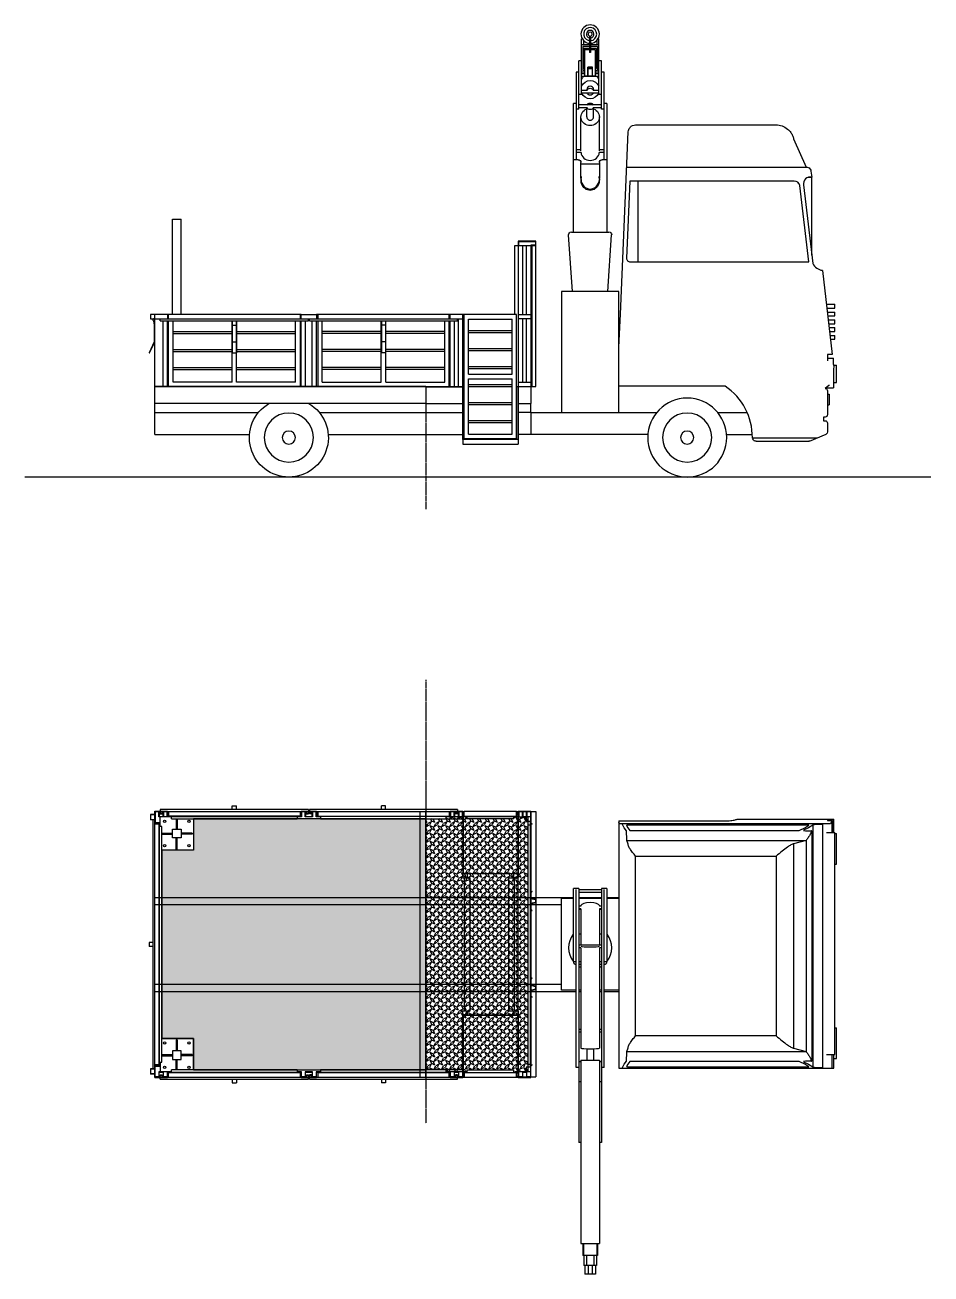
# Model space of a CAD drawing. Header units: millimetres. Extents: x -41309 to -3242, y -25128 to 43.
# Drawn here: x -41309 to -33121, y -14172 to -2878 of the extents above; entities that cross this region are included whole.
import ezdxf

# ---------------------------------------------------------------- set-up
doc = ezdxf.new("R2010")
doc.units = ezdxf.units.MM
doc.linetypes.add('CENTER', pattern=[50.8, 31.75, -6.35, 6.35, -6.35])
doc.linetypes.add('HIDDEN', pattern=[9.525, 6.35, -3.175])
for name, color, linetype in [('1', 1, 'Continuous'), ('4', 4, 'Continuous'), ('6', 6, 'Continuous'), ('8', 8, 'Continuous'), ('BARRA HIERRO 3-4', 16, 'Continuous'), ('CAÑO ESTRUCTURAL 40x40x2mm', 1, 'Continuous'), ('CAÑO ESTRUCTURAL 80x80x2mm', 6, 'Continuous'), ('CHAPA 1-2', 5, 'Continuous'), ('CHAPA 1-8', 7, 'Continuous'), ('CHAPA 3-16', 30, 'Continuous'), ('CHAPA 3-8', 4, 'Continuous'), ('CHAPA CALIBRE 12', 7, 'Continuous'), ('PLANCHUELA 1 1-2x3-16', 56, 'Continuous')]:
    doc.layers.add(name, color=color, linetype=linetype)
doc.layers.add('CHAPA SEMILLA DE MELON 3-16', color=7, linetype='Continuous', true_color=0x737373)
pattern_1 = [(63.43495, (7.07, 56.57), (4e-09, 70.710678), [31.62278, -126.49111]), (116.56505, (14.142, 21.213), (4e-09, -70.710678), [31.62278, -126.49111]), (116.56505, (-14.142, 35.355), (4e-09, -70.710678), [31.62278, -126.49111]), (153.43495, (14.142, 21.213), (-70.710678, 4e-09), [31.62278, -126.49111]), (153.43495, (0, 49.497), (-70.710678, 4e-09), [31.62278, -126.49111]), (206.56505, (-21.213, 28.284), (70.710678, 4e-09), [31.62278, -126.49111]), (243.43495, (-21.213, 28.284), (-4e-09, -70.710678), [31.62278, -126.49111]), (26.56505, (7.07, 56.57), (-70.710678, -4e-09), [31.62278, -126.49111])]

msp = doc.modelspace()

# ---------------------------------------------------------------- hatches: boundary and pattern name
at = {"layer": '8'}
h = msp.add_hatch(dxfattribs=at)
h.set_pattern_fill('024', color=256, scale=50, angle=45, pattern_type=2)
h.set_pattern_definition(pattern_1)
h.paths.add_polyline_path([(-37686, -10055), (-39787, -10055), (-39787, -10339), (-40072, -10339), (-40072, -12043), (-39787, -12043), (-39787, -12327), (-37686, -12327)])
at = {"layer": 'CHAPA SEMILLA DE MELON 3-16', "true_color": 0x616161}
h = msp.add_hatch(dxfattribs=at)
h.set_pattern_fill('024', color=251, scale=50, angle=45, pattern_type=2)
h.set_pattern_definition(pattern_1)
h.paths.add_polyline_path([(-36763, -10039), (-36851, -10039), (-36851, -10551), (-37348, -10551), (-37348, -10034), (-37501, -10034), (-37501, -10055), (-37686, -10055), (-37686, -12327), (-37501, -12327), (-37501, -12343), (-37348, -12343), (-37348, -11831), (-36853, -11831), (-36853, -12343), (-36763, -12343)])
h = msp.add_hatch(dxfattribs=at)
h.set_pattern_fill('024', color=251, scale=50, angle=45, pattern_type=2)
h.set_pattern_definition(pattern_1)
h.paths.add_polyline_path([(-36853, -10039), (-36881, -10039), (-36881, -10036), (-36853, -10036), (-36853, -9991), (-36866, -9991), (-36866, -10031), (-36866, -10034), (-36891, -10034), (-36891, -10055), (-37316, -10055), (-37316, -10034), (-37341, -10034), (-37341, -10031), (-37341, -9991), (-37348, -9991), (-37348, -10036), (-37321, -10036), (-37321, -10039), (-37348, -10039), (-37348, -10551), (-36853, -10551)])
h = msp.add_hatch(dxfattribs=at)
h.set_pattern_fill('024', color=251, scale=50, angle=45, pattern_type=2)
h.set_pattern_definition(pattern_1)
h.paths.add_polyline_path([(-36853, -12344), (-36881, -12344), (-36881, -12347), (-36853, -12347), (-36853, -12392), (-36866, -12392), (-36866, -12352), (-36866, -12350), (-36891, -12350), (-36891, -12328), (-37316, -12328), (-37316, -12350), (-37341, -12350), (-37341, -12352), (-37341, -12392), (-37348, -12392), (-37348, -12347), (-37321, -12347), (-37321, -12344), (-37348, -12344), (-37348, -11832), (-36853, -11832)])

# ---------------------------------------------------------------- linework, layer by layer
at = {"layer": '1'}
for centre in [(-40047, -10079), (-39827, -10079), (-40047, -10299), (-39827, -10299), (-40047, -12083), (-39827, -12083), (-40047, -12303), (-39827, -12303)]:
    msp.add_circle(centre, 11.5, dxfattribs=at)
at = {"layer": '4'}
msp.add_line((-37351, -11831), (-36851, -11831), dxfattribs=at)
at = {"layer": '6', "linetype": 'CENTER', "ltscale": 0.5}
for p, q in [((-37686, -6147), (-37686, -7256)), ((-37686, -8800), (-37686, -12808))]:
    msp.add_line(p, q, dxfattribs=at)
at = {"layer": '6'}
msp.add_line((-33121, -6967), (-41309, -6967), dxfattribs=at)
at = {"layer": '8', "extrusion": (0, 1, 0)}
for p, q in [((-36278, -3507), (-36278, -3005)), ((-36272, -3005), (-36278, -3005)), ((-36262, -3018), (-36262, -3057)), ((-36209, -3020), (-36218, -3018)), ((-36206, -2979), (-36206, -3127)), ((-36197, -2979), (-36197, -3127)), ((-36140, -3018), (-36140, -3057)), ((-36124, -3005), (-36130, -3005)), ((-36124, -3507), (-36124, -3005)), ((-36206, -3057), (-36278, -3057)), ((-36206, -3074), (-36268, -3074)), ((-36268, -3074), (-36268, -3290)), ((-36206, -3092), (-36258, -3092)), ((-36258, -3092), (-36258, -3272)), ((-36154, -3104), (-36248, -3104)), ((-36248, -3341), (-36248, -3104)), ((-36197, -3127), (-36206, -3127)), ((-36124, -3057), (-36197, -3057)), ((-36134, -3074), (-36197, -3074)), ((-36144, -3092), (-36197, -3092)), ((-36154, -3341), (-36154, -3104)), ((-36144, -3092), (-36144, -3272)), ((-36134, -3074), (-36134, -3290)), ((-36278, -3201), (-36303, -3201)), ((-36303, -3638), (-36303, -3201)), ((-36248, -3272), (-36258, -3272)), ((-36179, -3260), (-36223, -3260)), ((-36223, -3341), (-36223, -3260)), ((-36179, -3272), (-36223, -3272)), ((-36218, -3341), (-36218, -3274)), ((-36184, -3274), (-36218, -3274)), ((-36184, -3274), (-36184, -3341)), ((-36179, -3341), (-36179, -3260)), ((-36144, -3272), (-36154, -3272)), ((-36099, -3201), (-36124, -3201)), ((-36099, -3638), (-36099, -3201)), ((-36328, -3306), (-36328, -4096)), ((-36303, -3306), (-36328, -3306)), ((-36248, -3306), (-36278, -3306)), ((-36248, -3319), (-36278, -3319)), ((-36124, -3344), (-36278, -3344)), ((-36248, -3290), (-36268, -3290)), ((-36223, -3341), (-36248, -3341)), ((-36218, -3290), (-36223, -3290)), ((-36218, -3296), (-36223, -3296)), ((-36218, -3320), (-36223, -3320)), ((-36184, -3341), (-36218, -3341)), ((-36179, -3290), (-36184, -3290)), ((-36179, -3296), (-36184, -3296)), ((-36179, -3320), (-36184, -3320)), ((-36154, -3341), (-36179, -3341)), ((-36134, -3290), (-36154, -3290)), ((-36124, -3306), (-36154, -3306)), ((-36124, -3319), (-36154, -3319)), ((-36074, -3306), (-36099, -3306)), ((-36074, -4096), (-36074, -3306)), ((-36230, -3470), (-36278, -3470)), ((-36124, -3494), (-36278, -3494)), ((-36232, -3463), (-36232, -3470)), ((-36124, -3470), (-36172, -3470)), ((-36170, -3463), (-36170, -3470)), ((-36353, -4751), (-36353, -3589)), ((-36328, -3589), (-36353, -3589)), ((-36278, -3507), (-36303, -3507)), ((-36099, -3601), (-36303, -3601)), ((-36099, -3507), (-36124, -3507)), ((-36049, -3589), (-36074, -3589)), ((-36049, -3589), (-36049, -4751)), ((-36303, -3638), (-36328, -3638)), ((-36230, -3626), (-36303, -3626)), ((-36284, -4015), (-36284, -3710)), ((-36232, -3710), (-36232, -3626)), ((-36099, -3626), (-36172, -3626)), ((-36170, -3710), (-36170, -3626)), ((-36118, -4015), (-36118, -3710)), ((-36074, -3638), (-36099, -3638)), ((-35792, -3782), (-34521, -3782)), ((-35926, -5493), (-35857, -3845)), ((-34362, -3907), (-34249, -4163)), ((-36284, -4007), (-36328, -4007)), ((-36283, -4032), (-36328, -4032)), ((-36074, -4032), (-36119, -4032)), ((-36074, -4007), (-36118, -4007)), ((-36353, -4096), (-36309, -4096)), ((-36284, -4262), (-36284, -4121)), ((-36284, -4135), (-36118, -4135)), ((-36118, -4121), (-36118, -4262)), ((-36093, -4096), (-36049, -4096)), ((-35871, -4163), (-34249, -4163)), ((-36284, -4249), (-36282, -4249)), ((-36282, -4262), (-36284, -4262)), ((-36282, -4249), (-36282, -4262)), ((-36120, -4249), (-36118, -4249)), ((-36120, -4262), (-36120, -4249)), ((-36118, -4262), (-36120, -4262)), ((-35843, -4290), (-35872, -4987)), ((-34358, -4290), (-35843, -4290)), ((-35766, -5021), (-35766, -4290)), ((-34228, -4255), (-34199, -4255)), ((-34206, -4200), (-34199, -4255)), ((-34199, -4961), (-34199, -4255)), ((-34224, -5021), (-34306, -4329)), ((-34274, -4325), (-34190, -5034)), ((-36360, -5287), (-36396, -4777)), ((-36371, -4751), (-36031, -4751)), ((-36042, -5287), (-36007, -4777)), ((-35840, -5021), (-34224, -5021)), ((-34101, -5097), (-34013, -5857)), ((-35942, -5287), (-36460, -5287)), ((-36460, -5287), (-36460, -6381)), ((-35942, -6381), (-35942, -5287)), ((-34066, -5404), (-33991, -5404)), ((-33991, -5439), (-33991, -5404)), ((-40174, -5497), (-40174, -5535)), ((-40011, -5497), (-40174, -5497)), ((-40136, -6581), (-40136, -5497)), ((-40021, -5497), (-40021, -5535)), ((-35942, -5790), (-35926, -5493)), ((-34062, -5439), (-33991, -5439)), ((-34058, -5474), (-33991, -5474)), ((-34054, -5509), (-33991, -5509)), ((-33991, -5509), (-33991, -5474)), ((-40174, -5535), (-40087, -5535)), ((-40146, -5554), (-40140, -5594)), ((-40136, -5594), (-40141, -5553)), ((-40140, -5535), (-40140, -5536)), ((-40140, -5594), (-40140, -5744)), ((-40061, -6147), (-40061, -5554)), ((-40021, -6147), (-40021, -5554)), ((-34050, -5544), (-33991, -5544)), ((-34046, -5579), (-33991, -5579)), ((-34041, -5615), (-33991, -5615)), ((-33991, -5579), (-33991, -5544)), ((-33991, -5650), (-33991, -5615)), ((-40140, -5744), (-40188, -5842)), ((-40184, -5844), (-40136, -5744)), ((-34037, -5650), (-33991, -5650)), ((-34033, -5685), (-33991, -5685)), ((-34029, -5720), (-33991, -5720)), ((-33991, -5720), (-33991, -5685)), ((-40188, -5842), (-40184, -5844)), ((-34056, -5857), (-34056, -5914)), ((-34013, -5857), (-34056, -5857)), ((-34056, -5891), (-34003, -5891)), ((-34003, -5947), (-34003, -5891)), ((-34003, -5947), (-34000, -5973)), ((-34002, -5954), (-33976, -5954)), ((-33976, -6112), (-33976, -5954)), ((-34003, -6013), (-34003, -6160)), ((-40011, -6147), (-40136, -6147)), ((-37686, -6151), (-40136, -6151)), ((-34981, -6145), (-35942, -6145)), ((-34044, -6138), (-34078, -6164)), ((-34072, -6160), (-34003, -6160)), ((-34056, -6186), (-34056, -6402)), ((-34003, -6112), (-33976, -6112)), ((-37686, -6301), (-40136, -6301)), ((-34056, -6216), (-34041, -6216)), ((-34056, -6314), (-34041, -6314)), ((-34041, -6216), (-34041, -6314)), ((-40136, -6381), (-39199, -6381)), ((-38648, -6381), (-37686, -6381)), ((-36736, -6381), (-35599, -6381)), ((-35048, -6381), (-34782, -6381)), ((-34093, -6424), (-34093, -6457)), ((-34078, -6424), (-34093, -6424)), ((-34093, -6457), (-34078, -6457)), ((-34056, -6478), (-34056, -6557)), ((-40136, -6581), (-39280, -6581)), ((-38567, -6581), (-37686, -6581)), ((-34967, -6581), (-34735, -6581)), ((-34735, -6612), (-34151, -6612)), ((-34702, -6642), (-34226, -6642)), ((-34218, -6640), (-34069, -6577))]:
    msp.add_line(p, q, dxfattribs=at)
at = {"layer": '8'}
for p, q in [((-36736, -6381), (-36736, -6581)), ((-37686, -6581), (-37351, -6581)), ((-35680, -6581), (-36851, -6581)), ((-40174, -10016), (-40174, -10066)), ((-40136, -10016), (-40174, -10016)), ((-40136, -10021), (-40174, -10021)), ((-40136, -9986), (-40021, -9986)), ((-40136, -9991), (-40136, -9986)), ((-40136, -9991), (-40021, -9991)), ((-40136, -12391), (-40136, -9991)), ((-40132, -9994), (-40132, -10088)), ((-40099, -9994), (-40132, -9994)), ((-40099, -10039), (-40099, -9994)), ((-39986, -10039), (-40099, -10039)), ((-40096, -9991), (-40096, -10036)), ((-40096, -10036), (-40061, -10036)), ((-40087, -9991), (-40087, -10011)), ((-40087, -10006), (-40068, -10006)), ((-40087, -10011), (-40068, -10011)), ((-40087, -10126), (-40087, -10039)), ((-40068, -9991), (-40068, -10011)), ((-40061, -10036), (-40061, -9991)), ((-40057, -9994), (-40057, -10039)), ((-40024, -9994), (-40057, -9994)), ((-40024, -10039), (-40024, -9994)), ((-40021, -9986), (-40021, -10036)), ((-40021, -10036), (-39991, -10036)), ((-39991, -10036), (-39991, -10039)), ((-40174, -10061), (-40136, -10061)), ((-40136, -10066), (-40174, -10066)), ((-40155, -10066), (-40155, -12316)), ((-40091, -10091), (-40136, -10091)), ((-40136, -10101), (-40093, -10101)), ((-40132, -10088), (-40087, -10088)), ((-40096, -12281), (-40096, -10101)), ((-40093, -12281), (-40093, -10101)), ((-40072, -10126), (-40093, -10126)), ((-40091, -10121), (-40091, -10091)), ((-40087, -10121), (-40091, -10121)), ((-40072, -12256), (-40072, -10126)), ((-35942, -10075), (-34981, -10075)), ((-35942, -10075), (-35942, -12311)), ((-34030, -10100), (-35938, -10100)), ((-35893, -10138), (-35913, -10100)), ((-35874, -10165), (-35893, -10138)), ((-35872, -10115), (-35861, -10138)), ((-35861, -10138), (-35843, -10162)), ((-35843, -10162), (-34358, -10162)), ((-34224, -10113), (-35840, -10113)), ((-34866, -10058), (-34000, -10058)), ((-34306, -10160), (-34261, -10138)), ((-34228, -10138), (-34274, -10160)), ((-34266, -10058), (-34266, -10058)), ((-34261, -10138), (-34224, -10113)), ((-34190, -10112), (-34228, -10138)), ((-34199, -10164), (-34200, -10165)), ((-34199, -10164), (-34199, -12248)), ((-34190, -10112), (-34190, -12300)), ((-34093, -10100), (-34101, -10106)), ((-34101, -10106), (-34101, -12305)), ((-34056, -10058), (-34056, -10072)), ((-34056, -10072), (-34013, -10072)), ((-34013, -10179), (-34013, -10072)), ((-34003, -10179), (-34003, -10058)), ((-34000, -10179), (-34000, -10058)), ((-35859, -10285), (-35871, -10251)), ((-35871, -10251), (-34249, -10251)), ((-34249, -10251), (-34362, -10282)), ((-34249, -10251), (-34249, -12160)), ((-34066, -10179), (-33991, -10179)), ((-33991, -12188), (-33991, -10179)), ((-33991, -10188), (-33976, -10188)), ((-33976, -10467), (-33976, -10188)), ((-34362, -10282), (-34362, -12130)), ((-33991, -10467), (-33976, -10467)), ((-36353, -11347), (-36353, -10685)), ((-36303, -10685), (-36353, -10685)), ((-36328, -12304), (-36328, -10696)), ((-36303, -10685), (-36303, -12982)), ((-36099, -10698), (-36303, -10698)), ((-36099, -10722), (-36303, -10722)), ((-36099, -10685), (-36099, -12982)), ((-36049, -10685), (-36099, -10685)), ((-36074, -12304), (-36074, -10696)), ((-36049, -10685), (-36049, -11347)), ((-36736, -10766), (-36353, -10766)), ((-36736, -10831), (-36460, -10831)), ((-36353, -10776), (-36460, -10776)), ((-36460, -11606), (-36460, -10776)), ((-36303, -10766), (-36099, -10766)), ((-36099, -10776), (-36303, -10776)), ((-36284, -10841), (-36284, -10846)), ((-36118, -10841), (-36118, -10846)), ((-36049, -10766), (-35942, -10766)), ((-35942, -10776), (-36049, -10776)), ((-36284, -10846), (-36303, -10846)), ((-36284, -10870), (-36303, -10870)), ((-36303, -10874), (-36284, -10874)), ((-36284, -10869), (-36284, -11198)), ((-36099, -10846), (-36118, -10846)), ((-36118, -10869), (-36118, -11198)), ((-36099, -10870), (-36118, -10870)), ((-36118, -10874), (-36099, -10874)), ((-40188, -11173), (-40188, -11211)), ((-40155, -11173), (-40188, -11173)), ((-36284, -11098), (-36303, -11098)), ((-36099, -11098), (-36118, -11098)), ((-40155, -11211), (-40188, -11211)), ((-36099, -11198), (-36303, -11198)), ((-36284, -11223), (-36303, -11223)), ((-36284, -11223), (-36284, -12130)), ((-36118, -11223), (-36118, -12130)), ((-36099, -11223), (-36118, -11223)), ((-36353, -11347), (-36328, -11347)), ((-36303, -11347), (-36284, -11347)), ((-36284, -11372), (-36303, -11372)), ((-36118, -11347), (-36099, -11347)), ((-36099, -11372), (-36118, -11372)), ((-36074, -11347), (-36049, -11347)), ((-36736, -11551), (-36460, -11551)), ((-36736, -11616), (-36328, -11616)), ((-36328, -11606), (-36460, -11606)), ((-36284, -11606), (-36303, -11606)), ((-36303, -11616), (-36284, -11616)), ((-36099, -11606), (-36118, -11606)), ((-36118, -11616), (-36099, -11616)), ((-35942, -11606), (-36074, -11606)), ((-36074, -11616), (-35942, -11616)), ((-36284, -11960), (-36303, -11960)), ((-36099, -11960), (-36118, -11960)), ((-33991, -11945), (-33976, -11945)), ((-33976, -12224), (-33976, -11945)), ((-36284, -11984), (-36303, -11984)), ((-36099, -11984), (-36118, -11984)), ((-36232, -12135), (-36232, -12239)), ((-36170, -12135), (-36170, -12239)), ((-35871, -12160), (-35859, -12127)), ((-35871, -12160), (-34249, -12160)), ((-34362, -12130), (-34249, -12160)), ((-34066, -12188), (-33991, -12188)), ((-34013, -12311), (-34013, -12188)), ((-34003, -12188), (-34003, -12311)), ((-40093, -12281), (-40136, -12281)), ((-40091, -12291), (-40136, -12291)), ((-40132, -12294), (-40087, -12294)), ((-40132, -12388), (-40132, -12294)), ((-40093, -12256), (-40072, -12256)), ((-40091, -12261), (-40091, -12291)), ((-40087, -12261), (-40091, -12261)), ((-40087, -12256), (-40087, -12343)), ((-36303, -12304), (-36328, -12304)), ((-36284, -12252), (-36303, -12252)), ((-36284, -12239), (-36118, -12239)), ((-36284, -12239), (-36284, -13896)), ((-36118, -12239), (-36118, -13896)), ((-36099, -12252), (-36118, -12252)), ((-36074, -12304), (-36099, -12304)), ((-35913, -12311), (-35893, -12274)), ((-35893, -12274), (-35874, -12247)), ((-35861, -12274), (-35872, -12296)), ((-35843, -12250), (-35861, -12274)), ((-34358, -12250), (-35843, -12250)), ((-35840, -12299), (-34224, -12299)), ((-34261, -12274), (-34306, -12252)), ((-34274, -12252), (-34228, -12274)), ((-34224, -12299), (-34261, -12274)), ((-34228, -12274), (-34190, -12300)), ((-34200, -12247), (-34199, -12248)), ((-34101, -12305), (-34093, -12311)), ((-34002, -12224), (-33976, -12224)), ((-34000, -12311), (-34000, -12224)), ((-40136, -12316), (-40174, -12316)), ((-40174, -12316), (-40174, -12366)), ((-40136, -12321), (-40174, -12321)), ((-40136, -12361), (-40174, -12361)), ((-40136, -12366), (-40174, -12366)), ((-40136, -12391), (-40021, -12391)), ((-40136, -12396), (-40136, -12391)), ((-40136, -12396), (-40021, -12396)), ((-40099, -12388), (-40132, -12388)), ((-40099, -12343), (-40099, -12388)), ((-39986, -12343), (-40099, -12343)), ((-40096, -12346), (-40061, -12346)), ((-40096, -12391), (-40096, -12346)), ((-40087, -12372), (-40068, -12372)), ((-40087, -12391), (-40087, -12372)), ((-40087, -12376), (-40068, -12376)), ((-40068, -12372), (-40068, -12391)), ((-40061, -12346), (-40061, -12391)), ((-40057, -12388), (-40057, -12343)), ((-40024, -12388), (-40057, -12388)), ((-40024, -12343), (-40024, -12388)), ((-40021, -12346), (-39991, -12346)), ((-40021, -12346), (-40021, -12396)), ((-39991, -12346), (-39991, -12343)), ((-35942, -12311), (-34000, -12311)), ((-36284, -12434), (-36303, -12434)), ((-36099, -12434), (-36118, -12434)), ((-36284, -12982), (-36303, -12982)), ((-36099, -12982), (-36118, -12982)), ((-36284, -13896), (-36118, -13896)), ((-36278, -13896), (-36278, -13899)), ((-36260, -13899), (-36278, -13899)), ((-36268, -13899), (-36268, -14004)), ((-36134, -14004), (-36268, -14004)), ((-36260, -13896), (-36260, -14004)), ((-36258, -14004), (-36258, -14094)), ((-36235, -14004), (-36235, -14094)), ((-36167, -14004), (-36167, -14094)), ((-36144, -14004), (-36144, -14094)), ((-36142, -13896), (-36142, -14004)), ((-36124, -13899), (-36142, -13899)), ((-36134, -13899), (-36134, -14004)), ((-36124, -13896), (-36124, -13899)), ((-36144, -14094), (-36258, -14094)), ((-36248, -14094), (-36248, -14172)), ((-36219, -14094), (-36219, -14172)), ((-36183, -14094), (-36183, -14172)), ((-36154, -14094), (-36154, -14172)), ((-36154, -14172), (-36248, -14172))]:
    msp.add_line(p, q, dxfattribs=at)
at = {"layer": '8', "linetype": 'HIDDEN', "ltscale": 0.5}
for p, q in [((-40136, -10766), (-37686, -10766)), ((-40136, -10831), (-37686, -10831)), ((-40136, -11552), (-37686, -11552)), ((-40136, -11617), (-37686, -11617))]:
    msp.add_line(p, q, dxfattribs=at)
at = {"layer": '8', "ltscale": 0.5}
msp.add_lwpolyline([(-37686, -10055), (-39787, -10055), (-39787, -10339), (-40072, -10339), (-40072, -12043), (-39787, -12043), (-39787, -12327), (-37686, -12327), (-37686, -10055)], dxfattribs=at)
at = {"layer": '8'}
msp.add_lwpolyline([(-35792, -10393), (-34521, -10393), (-34521, -12019), (-35792, -12019), (-35792, -10393)], dxfattribs=at)
at = {"layer": '8', "extrusion": (0, 0, -1)}
for centre, radius in [((35324, -6609), 357), ((38924, -6609), 222), ((35324, -6609), 222), ((38924, -6609), 59.3), ((35324, -6609), 59.3)]:
    msp.add_circle(centre, radius, dxfattribs=at)
at = {"layer": '8'}
for centre, radius, start, end in [((-36201, -2961), 83, 273.0976, 266.9024), ((-36201, -2961), 59.2, 274.3421, 253.7265), ((-36201, -2961), 33.9, 277.5919, 262.4081), ((-36201, -2961), 17.9, 284.5105, 255.4895), ((-36201, -2961), 59.2, 262.5998, 265.6579), ((-34358, -4344), 54.4, 15.6076, 90), ((-34213, -4315), 61.4, 76.3477, 189.8302), ((-35840, -4988), 32.7, 177.6034, 270), ((-34091, -4988), 109, 204.9818, 264.6484), ((-40145, -5544), 9.52, 59.9826, 0), ((-35285, -6604), 550, 359.361, 56.4891), ((-36201, -11222), 195, 141.3113, 218.6887), ((-36201, -11222), 195, 321.3113, 38.6887), ((-36328, -11347), 24.9, 180, 270), ((-36201, -11222), 195, 238.3564, 244.7523), ((-36201, -11222), 195, 295.2477, 301.6436), ((-36074, -11347), 24.9, 270, 0)]:
    msp.add_arc(centre, radius, start, end, dxfattribs=at)
at = {"layer": '8', "extrusion": (0, 0, -1)}
for centre, radius, start, end in [((34521, -3945), 163, 155.6952, 166.3276), ((36309, -4121), 24.9, 90, 180), ((36093, -4121), 24.9, 0, 90), ((36371, -4775), 24.9, 356, 90), ((36031, -4775), 24.9, 90, 184), ((38830, -5643), 4841, 183.9114, 184.3918), ((34078, -6186), 21.8, 90, 180), ((34044, -6105), 32.7, 261.0032, 270), ((38924, -6609), 357, 120.5185, 59.4815), ((34078, -6402), 21.8, 180, 270), ((34078, -6478), 21.8, 90, 180), ((34702, -6609), 32.7, 318.1897, 358.5303), ((34078, -6557), 21.8, 180, 247.1526)]:
    msp.add_arc(centre, radius, start, end, dxfattribs=at)
at = {"layer": '8'}
for centre, major_axis, ratio, start_param, end_param in [((-36201, -3401), (-83, 0), 0.997721, -0.765625, -0.376383), ((-36201, -3401), (83, 0), 0.997721, 0.376383, 0.765625), ((-36201, -3463), (-31.1, 0), 0.997721, -1.570796, 0), ((-36201, -3463), (31.1, 0), 0.997721, 0, 1.570796), ((-36201, -3710), (-31.1, 0), 0.939693, 0, 3.141593), ((-36201, -4025), (-83, 0), 0.939693, 0.082142, 3.05945), ((-36201, -4269), (0, 92.8), 0.894532, 1.637897, 4.645288), ((-35840, -10115), (-32.7, 0), 0.081811, -1.570796, 0.041828), ((-34358, -10159), (54.4, 0), 0.056911, -1.570796, -0.272404), ((-34213, -10161), (61.4, 0), 0.056911, -3.313162, -1.332518), ((-34091, -10115), (-109, 0), 0.081811, -1.477394, -0.436016), ((-35874, -10251), (0, 87.1), 0.041853, -1.570796, -0.058206), ((-34199, -10251), (0, -87.1), 0.131362, -3.083386, -2.534131), ((-35859, -10393), (0, 109), 0.041853, -0.439061, -0.117657), ((-36201, -10841), (-83, 0), 0.34202, -1.570796, 0), ((-36201, -10841), (83, 0), 0.34202, 0, 1.570796), ((-36201, -12130), (-83, 0), 0.067478, 0, 1.570796), ((-36201, -12130), (83, 0), 0.067478, -1.570796, 0), ((-35874, -12160), (0, 87.1), 0.041853, -3.083386, -1.570796), ((-35859, -12019), (0, 109), 0.041853, -3.023935, -2.702532), ((-35840, -12296), (32.7, 0), 0.081811, -3.183421, -1.570796), ((-34358, -12253), (-54.4, 0), 0.056911, -2.869189, -1.570796), ((-34213, -12251), (-61.4, 0), 0.056911, -1.809074, 0.171569), ((-34199, -12160), (0, -87.1), 0.131362, -0.607462, -0.058206), ((-34091, -12296), (109, 0), 0.081811, -2.705577, -1.664199)]:
    msp.add_ellipse(centre, major_axis=major_axis, ratio=ratio, start_param=start_param, end_param=end_param, dxfattribs=at)
at = {"layer": '8', "extrusion": (0, 0, -1)}
for centre, major_axis, ratio, start_param, end_param in [((-36201, -3463), (-83, 0), 0.997721, 0.376383, 1.570796), ((-36201, -3463), (83, 0), 0.997721, -1.570796, -0.376383), ((-36201, -3463), (83, 0), 0.997721, 0.38655, 2.755043), ((-36201, -3482), (31.1, 0), 0.997721, -2.739622, -1.570796), ((-36201, -3482), (-31.1, 0), 0.997721, -2.738651, -0.402942), ((-36201, -3482), (31.1, 0), 0.997721, -1.570796, -0.40197), ((-36201, -3614), (31.1, 0), 0.939693, -2.712176, -1.570796), ((-36201, -3614), (31.1, 0), 0.939693, -1.570796, -0.429417), ((-36201, -3710), (83, 0), 0.939693, -1.1864, 4.327992), ((-36201, -3614), (-31.1, 0), 0.939693, -2.739622, -0.40197), ((-36201, -4281), (0, 92.8), 0.894532, 1.358264, 4.924921), ((-35927, -8743), (0, 1372), 0.052193, -2.993618, -2.939016), ((-34053, -8743), (0, -1372), 0.115559, -0.25245, -0.147975), ((-34521, -10277), (-163, 0), 0.118203, -2.902964, -2.717394), ((-36201, -11211), (-83, 0), 0.067478, -1.570796, -0.147244), ((-36201, -11211), (83, 0), 0.067478, 0.147244, 1.570796), ((-34521, -12135), (163, 0), 0.118203, -0.424199, -0.238628)]:
    msp.add_ellipse(centre, major_axis=major_axis, ratio=ratio, start_param=start_param, end_param=end_param, dxfattribs=at)
at = {"layer": '8'}
for points, knots in [([(-35857, -3845), (-35857, -3837), (-35855, -3830), (-35850, -3816), (-35845, -3809), (-35835, -3797), (-35827, -3791), (-35809, -3784), (-35800, -3782), (-35792, -3782)], [0.402021, 0.402021, 0.402021, 0.402021, 0.4313249, 0.4313249, 0.4641493, 0.4641493, 0.5125394, 0.5125394, 0.5609295, 0.5609295, 0.5609295, 0.5609295]), ([(-34521, -3782), (-34504, -3782), (-34485, -3785), (-34449, -3797), (-34432, -3807), (-34407, -3827), (-34397, -3838), (-34382, -3859), (-34376, -3868), (-34372, -3878)], [0, 0, 0, 0, 0.0781135, 0.0781135, 0.156227, 0.156227, 0.2091306, 0.2091306, 0.2459735, 0.2459735, 0.2459735, 0.2459735]), ([(-34249, -4163), (-34243, -4163), (-34237, -4164), (-34226, -4169), (-34220, -4173), (-34213, -4181), (-34210, -4185), (-34207, -4193), (-34206, -4197), (-34206, -4200)], [0, 0, 0, 0, 0.0341979, 0.0341979, 0.0683958, 0.0683958, 0.0917024, 0.0917024, 0.1065399, 0.1065399, 0.1065399, 0.1065399]), ([(-34223, -4255), (-34225, -4255), (-34227, -4256), (-34229, -4256), (-34230, -4256), (-34230, -4256)], [0.64993189, 0.64993189, 0.64993189, 0.64993189, 0.660317, 0.660317, 0.6633889, 0.6633889, 0.6633889, 0.6633889]), ([(-34321, -4304), (-34322, -4305), (-34322, -4305), (-34323, -4305), (-34323, -4306), (-34324, -4306), (-34325, -4307), (-34326, -4307)], [0.81099691, 0.81099691, 0.81099691, 0.81099691, 0.813572145, 0.813572145, 0.816044002, 0.816044002, 0.818515859, 0.818515859, 0.818515859, 0.818515859]), ([(-34702, -6642), (-34706, -6642), (-34711, -6641), (-34717, -6638), (-34719, -6637), (-34723, -6634), (-34725, -6633), (-34726, -6631)], [0, 0, 0, 0, 0.0172818, 0.0172818, 0.02592269, 0.02592269, 0.03456359, 0.03456359, 0.03456359, 0.03456359]), ([(-34218, -6640), (-34219, -6640), (-34220, -6641), (-34222, -6641), (-34225, -6642), (-34226, -6642)], [0.08580266, 0.08580266, 0.08580266, 0.08580266, 0.08889309, 0.08889309, 0.09744257, 0.09744257, 0.09744257, 0.09744257]), ([(-34981, -10075), (-34965, -10075), (-34947, -10074), (-34915, -10071), (-34901, -10068), (-34886, -10064), (-34882, -10063), (-34879, -10062)], [0.4797404, 0.4797404, 0.4797404, 0.4797404, 0.5376085, 0.5376085, 0.5954767, 0.5954767, 0.6145299, 0.6145299, 0.6145299, 0.6145299]), ([(-34206, -10180), (-34206, -10182), (-34207, -10185), (-34210, -10193), (-34213, -10198), (-34220, -10210), (-34226, -10218), (-34237, -10235), (-34243, -10244), (-34249, -10251)], [0.2832304, 0.2832304, 0.2832304, 0.2832304, 0.2980679, 0.2980679, 0.3213745, 0.3213745, 0.3555724, 0.3555724, 0.3897703, 0.3897703, 0.3897703, 0.3897703]), ([(-35792, -10393), (-35800, -10382), (-35809, -10371), (-35827, -10348), (-35835, -10337), (-35845, -10321), (-35850, -10314), (-35855, -10303), (-35857, -10298), (-35857, -10295)], [0, 0, 0, 0, 0.0483901, 0.0483901, 0.0967802, 0.0967802, 0.1296046, 0.1296046, 0.1589085, 0.1589085, 0.1589085, 0.1589085]), ([(-34372, -10285), (-34376, -10286), (-34382, -10289), (-34397, -10297), (-34407, -10304), (-34432, -10322), (-34449, -10336), (-34485, -10364), (-34504, -10379), (-34521, -10393)], [0.6704445, 0.6704445, 0.6704445, 0.6704445, 0.7072873, 0.7072873, 0.760191, 0.760191, 0.8383045, 0.8383045, 0.9164179, 0.9164179, 0.9164179, 0.9164179]), ([(-35857, -12117), (-35857, -12114), (-35855, -12109), (-35850, -12098), (-35845, -12091), (-35835, -12075), (-35827, -12064), (-35809, -12041), (-35800, -12029), (-35792, -12019)], [0.402021, 0.402021, 0.402021, 0.402021, 0.4313249, 0.4313249, 0.4641493, 0.4641493, 0.5125394, 0.5125394, 0.5609295, 0.5609295, 0.5609295, 0.5609295]), ([(-34521, -12019), (-34504, -12033), (-34485, -12048), (-34449, -12076), (-34432, -12090), (-34407, -12108), (-34397, -12115), (-34382, -12123), (-34376, -12126), (-34372, -12127)], [0, 0, 0, 0, 0.0781135, 0.0781135, 0.156227, 0.156227, 0.2091306, 0.2091306, 0.2459735, 0.2459735, 0.2459735, 0.2459735]), ([(-34249, -12160), (-34243, -12168), (-34237, -12177), (-34226, -12194), (-34220, -12202), (-34213, -12214), (-34210, -12219), (-34207, -12227), (-34206, -12229), (-34206, -12232)], [0, 0, 0, 0, 0.0341979, 0.0341979, 0.0683958, 0.0683958, 0.0917024, 0.0917024, 0.1065399, 0.1065399, 0.1065399, 0.1065399])]:
    msp.add_open_spline(points, degree=3, knots=knots, dxfattribs=at)
msp.add_open_spline([(-34879, -10062), (-34874, -10059), (-34869, -10058), (-34866, -10058)], degree=3, dxfattribs=at)
at = {"layer": 'BARRA HIERRO 3-4', "color": 2, "extrusion": (0, 1, 0)}
for p, q in [((-40087, -5554), (-40087, -5535)), ((-40087, -5535), (-38813, -5535)), ((-40087, -5554), (-38747, -5554)), ((-38747, -5554), (-38747, -5535)), ((-38739, -5554), (-38739, -5535)), ((-38739, -5554), (-37399, -5554)), ((-38673, -5535), (-37466, -5535)), ((-37399, -5554), (-37399, -5535))]:
    msp.add_line(p, q, dxfattribs=at)
at = {"layer": 'BARRA HIERRO 3-4', "color": 2}
for p, q in [((-40087, -9972), (-40087, -9986)), ((-38747, -9972), (-40087, -9972)), ((-40021, -9991), (-38813, -9991)), ((-38747, -9972), (-38747, -9986)), ((-38739, -9972), (-38739, -9986)), ((-37399, -9972), (-38739, -9972)), ((-38673, -9991), (-37466, -9991)), ((-37399, -9972), (-37399, -9986)), ((-40087, -12410), (-40087, -12396)), ((-40087, -12410), (-38747, -12410)), ((-40021, -12391), (-38813, -12391)), ((-38747, -12410), (-38747, -12396)), ((-38739, -12410), (-38739, -12396)), ((-38739, -12410), (-37399, -12410)), ((-38673, -12391), (-37466, -12391)), ((-37399, -12410), (-37399, -12396))]:
    msp.add_line(p, q, dxfattribs=at)
at = {"layer": 'CAÑO ESTRUCTURAL 40x40x2mm', "extrusion": (0, 1, 0)}
for p, q in [((-40011, -5535), (-40011, -5497)), ((-38813, -5497), (-40011, -5497)), ((-37466, -5497), (-38673, -5497)), ((-36866, -5497), (-37351, -5497)), ((-37341, -6617), (-37341, -5497)), ((-36866, -6617), (-36866, -5497)), ((-40011, -6147), (-40011, -5554)), ((-39971, -6107), (-39971, -5554)), ((-39437, -6107), (-39437, -5554)), ((-39397, -6107), (-39397, -5554)), ((-38863, -6107), (-38863, -5554)), ((-38623, -6107), (-38623, -5554)), ((-38089, -6107), (-38089, -5554)), ((-38049, -6107), (-38049, -5554)), ((-37516, -6107), (-37516, -5554)), ((-37301, -5537), (-36906, -5537)), ((-37301, -6037), (-37301, -5537)), ((-36906, -6037), (-36906, -5537)), ((-37301, -6037), (-36906, -6037)), ((-37301, -6077), (-36906, -6077)), ((-37301, -6577), (-37301, -6077)), ((-36906, -6577), (-36906, -6077)), ((-37686, -6147), (-40011, -6147)), ((-39437, -6107), (-39971, -6107)), ((-38863, -6107), (-39397, -6107)), ((-38623, -6107), (-38089, -6107)), ((-38049, -6107), (-37516, -6107)), ((-36851, -6627), (-37351, -6627)), ((-37341, -6617), (-36866, -6617)), ((-37301, -6577), (-36906, -6577)), ((-37351, -6667), (-36851, -6667))]:
    msp.add_line(p, q, dxfattribs=at)
at = {"layer": 'CAÑO ESTRUCTURAL 40x40x2mm'}
for p, q in [((-37351, -6627), (-37351, -6667)), ((-36851, -6627), (-36851, -6667)), ((-37341, -10031), (-37341, -9991)), ((-36866, -9991), (-37341, -9991)), ((-37341, -10031), (-36866, -10031)), ((-36866, -10031), (-36866, -9991)), ((-37341, -12351), (-37341, -12391)), ((-37341, -12391), (-36866, -12391)), ((-36866, -12391), (-36866, -12351))]:
    msp.add_line(p, q, dxfattribs=at)
at = {"layer": 'CAÑO ESTRUCTURAL 40x40x2mm', "color": 3}
for p, q in [((-36739, -10039), (-36779, -10039)), ((-36779, -10079), (-36779, -10039)), ((-36739, -10079), (-36779, -10079)), ((-36779, -12303), (-36779, -12343)), ((-36739, -12303), (-36779, -12303)), ((-36739, -12343), (-36779, -12343))]:
    msp.add_line(p, q, dxfattribs=at)
at = {"layer": 'CAÑO ESTRUCTURAL 80x80x2mm', "color": 4, "extrusion": (0, 1, 0)}
for p, q in [((-39977, -4634), (-39897, -4634)), ((-39977, -5497), (-39977, -4634)), ((-39897, -5497), (-39897, -4634))]:
    msp.add_line(p, q, dxfattribs=at)
at = {"layer": 'CAÑO ESTRUCTURAL 80x80x2mm', "color": 4}
for p, q in [((-39977, -10149), (-39897, -10149)), ((-39977, -10229), (-39977, -10149)), ((-39897, -10149), (-39897, -10229)), ((-39897, -10229), (-39977, -10229)), ((-39977, -12153), (-39977, -12233)), ((-39897, -12153), (-39977, -12153)), ((-39897, -12233), (-39897, -12153)), ((-39977, -12233), (-39897, -12233))]:
    msp.add_line(p, q, dxfattribs=at)
at = {"layer": 'CHAPA 1-2'}
for p, q in [((-39787, -10055), (-39787, -10339)), ((-39787, -10339), (-40072, -10339)), ((-39787, -12043), (-40072, -12043)), ((-39787, -12327), (-39787, -12043))]:
    msp.add_line(p, q, dxfattribs=at)
at = {"layer": 'CHAPA 1-8', "extrusion": (0, 1, 0)}
for p, q in [((-36881, -5497), (-36881, -4872)), ((-36881, -4872), (-36736, -4872)), ((-36851, -4872), (-36851, -5497)), ((-36811, -5497), (-36811, -4872)), ((-36776, -5497), (-36776, -4872)), ((-36736, -4872), (-36736, -5497)), ((-38823, -5497), (-38823, -5535)), ((-38663, -5497), (-38663, -5535)), ((-37476, -5535), (-37476, -5497)), ((-38823, -5554), (-38823, -6147)), ((-38813, -6147), (-38813, -5554)), ((-38773, -6147), (-38773, -5554)), ((-38713, -6147), (-38713, -5554)), ((-38673, -6147), (-38673, -5554)), ((-38663, -5554), (-38663, -6147)), ((-37476, -6147), (-37476, -5554)), ((-37466, -6147), (-37466, -5554)), ((-37426, -6147), (-37426, -5554)), ((-37391, -6147), (-37391, -5535)), ((-37351, -6147), (-37351, -5535)), ((-36851, -5535), (-36851, -6108)), ((-36811, -6108), (-36811, -5535)), ((-36776, -6108), (-36776, -5535)), ((-36736, -5535), (-36736, -6301)), ((-36866, -6147), (-36851, -6147)), ((-36736, -6151), (-36851, -6151))]:
    msp.add_line(p, q, dxfattribs=at)
at = {"layer": 'CHAPA 1-8'}
for p, q in [((-37686, -6147), (-37341, -6147)), ((-37686, -6151), (-37351, -6151)), ((-38843, -10036), (-38813, -10036)), ((-38843, -10039), (-38843, -10036)), ((-38810, -10039), (-38843, -10039)), ((-38813, -10036), (-38813, -9991)), ((-38810, -9994), (-38810, -10039)), ((-38776, -9994), (-38810, -9994)), ((-38776, -10039), (-38776, -9994)), ((-38710, -10039), (-38776, -10039)), ((-38773, -9991), (-38773, -10036)), ((-38773, -10036), (-38713, -10036)), ((-38713, -10036), (-38713, -9991)), ((-38710, -9994), (-38710, -10039)), ((-38676, -9994), (-38710, -9994)), ((-38676, -10039), (-38676, -9994)), ((-38643, -10039), (-38676, -10039)), ((-38673, -9991), (-38673, -10036)), ((-38673, -10036), (-38643, -10036)), ((-38643, -10036), (-38643, -10039)), ((-37496, -10036), (-37466, -10036)), ((-37496, -10039), (-37496, -10036)), ((-37462, -10039), (-37496, -10039)), ((-37466, -10036), (-37466, -9991)), ((-37462, -9994), (-37462, -10039)), ((-37429, -9994), (-37462, -9994)), ((-37429, -10039), (-37429, -9994)), ((-37387, -10039), (-37429, -10039)), ((-37426, -9991), (-37426, -10036)), ((-37426, -10036), (-37391, -10036)), ((-37391, -10036), (-37391, -9991)), ((-37387, -9994), (-37387, -10039)), ((-37354, -9994), (-37387, -9994)), ((-37354, -10039), (-37354, -9994)), ((-37321, -10039), (-37354, -10039)), ((-37351, -9991), (-37351, -10036)), ((-37351, -9991), (-37341, -9991)), ((-37351, -10036), (-37321, -10036)), ((-37321, -10036), (-37321, -10039)), ((-36881, -10039), (-36881, -10036)), ((-36881, -10036), (-36851, -10036)), ((-36847, -10039), (-36881, -10039)), ((-36866, -9991), (-36851, -9991)), ((-36851, -10036), (-36851, -9991)), ((-36847, -9994), (-36847, -10039)), ((-36814, -9994), (-36847, -9994)), ((-36814, -10039), (-36814, -9994)), ((-36779, -10039), (-36814, -10039)), ((-36811, -9991), (-36811, -10036)), ((-36811, -10036), (-36776, -10036)), ((-36776, -10036), (-36776, -9991)), ((-36772, -9994), (-36772, -10039)), ((-36739, -9994), (-36772, -9994)), ((-36739, -9994), (-36739, -10084)), ((-36736, -9991), (-36736, -10091)), ((-36727, -10104), (-36739, -10093)), ((-36736, -10091), (-36725, -10102)), ((-36725, -10102), (-36727, -10104)), ((-36727, -12278), (-36739, -12290)), ((-36739, -12290), (-36739, -12388)), ((-36736, -12291), (-36725, -12281)), ((-36736, -12391), (-36736, -12291)), ((-36725, -12281), (-36727, -12278)), ((-38843, -12343), (-38843, -12346)), ((-38810, -12343), (-38843, -12343)), ((-38843, -12346), (-38813, -12346)), ((-38813, -12391), (-38813, -12346)), ((-38810, -12388), (-38810, -12343)), ((-38776, -12388), (-38810, -12388)), ((-38776, -12343), (-38776, -12388)), ((-38710, -12343), (-38776, -12343)), ((-38773, -12346), (-38713, -12346)), ((-38773, -12391), (-38773, -12346)), ((-38713, -12346), (-38713, -12391)), ((-38710, -12388), (-38710, -12343)), ((-38676, -12388), (-38710, -12388)), ((-38676, -12343), (-38676, -12388)), ((-38643, -12343), (-38676, -12343)), ((-38673, -12391), (-38673, -12346)), ((-38673, -12346), (-38643, -12346)), ((-38643, -12346), (-38643, -12343)), ((-37496, -12343), (-37496, -12346)), ((-37462, -12343), (-37496, -12343)), ((-37496, -12346), (-37466, -12346)), ((-37466, -12391), (-37466, -12346)), ((-37462, -12388), (-37462, -12343)), ((-37429, -12388), (-37462, -12388)), ((-37429, -12343), (-37429, -12388)), ((-37387, -12343), (-37429, -12343)), ((-37426, -12346), (-37391, -12346)), ((-37426, -12391), (-37426, -12346)), ((-37391, -12346), (-37391, -12391)), ((-37387, -12388), (-37387, -12343)), ((-37354, -12388), (-37387, -12388)), ((-37354, -12343), (-37354, -12388)), ((-37321, -12343), (-37354, -12343)), ((-37351, -12391), (-37351, -12346)), ((-37351, -12346), (-37321, -12346)), ((-37351, -12391), (-37341, -12391)), ((-37321, -12346), (-37321, -12343)), ((-36881, -12343), (-36881, -12346)), ((-36847, -12343), (-36881, -12343)), ((-36881, -12346), (-36851, -12346)), ((-36866, -12391), (-36851, -12391)), ((-36851, -12391), (-36851, -12346)), ((-36847, -12388), (-36847, -12343)), ((-36814, -12388), (-36847, -12388)), ((-36814, -12343), (-36814, -12388)), ((-36811, -12346), (-36776, -12346)), ((-36811, -12391), (-36811, -12346)), ((-36776, -12346), (-36776, -12391)), ((-36772, -12388), (-36772, -12343)), ((-36739, -12388), (-36772, -12388))]:
    msp.add_line(p, q, dxfattribs=at)
msp.add_lwpolyline([(-36691, -4872), (-36691, -4832), (-36851, -4832), (-36851, -4872), (-36847, -4872), (-36847, -4835), (-36694, -4835), (-36694, -4868), (-36736, -4868), (-36736, -4872), (-36691, -4872)], dxfattribs=at)
at = {"layer": 'CHAPA 1-8', "linetype": 'HIDDEN', "ltscale": 0.5}
msp.add_lwpolyline([(-36851, -9991), (-36691, -9991), (-36691, -12391), (-36851, -12391)], close=True, dxfattribs=at)
at = {"layer": 'CHAPA 3-16', "color": 4}
for p, q in [((-37686, -6301), (-37351, -6301)), ((-36736, -6381), (-36736, -6301)), ((-37686, -6381), (-37351, -6381)), ((-36736, -6381), (-36851, -6381))]:
    msp.add_line(p, q, dxfattribs=at)
at = {"layer": 'CHAPA 3-16', "color": 4, "extrusion": (0, 1, 0)}
msp.add_line((-36851, -6301), (-36736, -6301), dxfattribs=at)
at = {"layer": 'CHAPA 3-16', "color": 3, "linetype": 'HIDDEN', "ltscale": 0.5}
for p, q in [((-37736, -12391), (-37736, -9991)), ((-37686, -12391), (-37686, -9991)), ((-37351, -10591), (-37286, -10591)), ((-37336, -11791), (-37336, -10591)), ((-37286, -11791), (-37286, -10591)), ((-36936, -11791), (-36936, -10591)), ((-36936, -10591), (-36851, -10591)), ((-36886, -11791), (-36886, -10591)), ((-37686, -10766), (-36736, -10766)), ((-37686, -10831), (-36736, -10831)), ((-37686, -11552), (-36736, -11552)), ((-37686, -11617), (-36736, -11617)), ((-37351, -11791), (-37286, -11791)), ((-36936, -11791), (-36851, -11791))]:
    msp.add_line(p, q, dxfattribs=at)
for points in [[(-37311, -10591), (-37311, -10551), (-37351, -10551), (-37351, -10591)], [(-36891, -10591), (-36891, -10551), (-36851, -10551), (-36851, -10591)], [(-37311, -11791), (-37311, -11831), (-37351, -11831), (-37351, -11791)], [(-36891, -11791), (-36891, -11831), (-36851, -11831), (-36851, -11791)]]:
    msp.add_lwpolyline(points, dxfattribs=at)
at = {"layer": 'CHAPA 3-8'}
for p, q in [((-39942, -10055), (-39942, -10149)), ((-39933, -10055), (-39933, -10149)), ((-40072, -10185), (-39977, -10185)), ((-40072, -10194), (-39977, -10194)), ((-39942, -10329), (-39942, -10229)), ((-39933, -10329), (-39933, -10229)), ((-39797, -10185), (-39897, -10185)), ((-39797, -10194), (-39897, -10194)), ((-39797, -10185), (-39797, -10194)), ((-39933, -10329), (-39942, -10329)), ((-39933, -12053), (-39942, -12053)), ((-39942, -12053), (-39942, -12153)), ((-39933, -12053), (-39933, -12153)), ((-40072, -12188), (-39977, -12188)), ((-39797, -12188), (-39897, -12188)), ((-39797, -12198), (-39797, -12188)), ((-40072, -12198), (-39977, -12198)), ((-39942, -12327), (-39942, -12233)), ((-39933, -12327), (-39933, -12233)), ((-39797, -12198), (-39897, -12198))]:
    msp.add_line(p, q, dxfattribs=at)
at = {"layer": 'CHAPA CALIBRE 12', "extrusion": (0, 1, 0)}
for p, q in [((-36736, -4872), (-36691, -4872)), ((-36725, -6147), (-36725, -4872)), ((-36691, -6147), (-36691, -4872)), ((-37301, -5641), (-36906, -5641)), ((-39971, -5650), (-39437, -5650)), ((-39971, -5669), (-39437, -5669)), ((-39397, -5650), (-38863, -5650)), ((-39397, -5669), (-38863, -5669)), ((-38089, -5650), (-38623, -5650)), ((-38089, -5669), (-38623, -5669)), ((-37516, -5650), (-38049, -5650)), ((-37516, -5669), (-38049, -5669)), ((-37301, -5660), (-36906, -5660)), ((-39971, -5812), (-39437, -5812)), ((-39971, -5831), (-39437, -5831)), ((-39397, -5812), (-38863, -5812)), ((-39397, -5831), (-38863, -5831)), ((-38089, -5812), (-38623, -5812)), ((-38089, -5831), (-38623, -5831)), ((-37516, -5812), (-38049, -5812)), ((-37516, -5831), (-38049, -5831)), ((-37301, -5803), (-36906, -5803)), ((-37301, -5822), (-36906, -5822)), ((-39971, -5975), (-39437, -5975)), ((-39397, -5975), (-38863, -5975)), ((-38089, -5975), (-38623, -5975)), ((-37516, -5975), (-38049, -5975)), ((-37301, -5966), (-36906, -5966)), ((-37301, -5985), (-36906, -5985)), ((-39971, -5994), (-39437, -5994)), ((-39397, -5994), (-38863, -5994)), ((-38089, -5994), (-38623, -5994)), ((-37516, -5994), (-38049, -5994)), ((-37351, -6627), (-37351, -6147)), ((-37348, -6622), (-37348, -6147)), ((-37301, -6128), (-36906, -6128)), ((-37301, -6147), (-36906, -6147)), ((-36853, -6622), (-36853, -6147)), ((-36851, -6147), (-36851, -6627)), ((-36736, -6147), (-36691, -6147)), ((-37301, -6291), (-36906, -6291)), ((-37301, -6310), (-36906, -6310)), ((-37301, -6453), (-36906, -6453)), ((-37301, -6472), (-36906, -6472))]:
    msp.add_line(p, q, dxfattribs=at)
at = {"layer": 'CHAPA CALIBRE 12'}
for p, q in [((-40011, -9991), (-40011, -10034)), ((-38823, -10031), (-40011, -10031)), ((-40011, -10034), (-38823, -10034)), ((-39986, -10055), (-39986, -10034)), ((-38848, -10034), (-38848, -10055)), ((-38823, -9991), (-38823, -10034)), ((-38663, -9991), (-38663, -10034)), ((-38663, -10031), (-37476, -10031)), ((-37476, -10034), (-38663, -10034)), ((-38638, -10034), (-38638, -10055)), ((-37501, -10055), (-37501, -10034)), ((-37476, -9991), (-37476, -10034)), ((-37348, -9991), (-37348, -10036)), ((-37348, -10039), (-37348, -10551)), ((-37341, -10031), (-37341, -10034)), ((-37341, -10034), (-36866, -10034)), ((-37316, -10034), (-37316, -10055)), ((-36891, -10055), (-36891, -10034)), ((-36866, -10034), (-36866, -10031)), ((-36853, -9991), (-36853, -10036)), ((-36853, -10039), (-36853, -10551)), ((-39986, -10055), (-38848, -10055)), ((-38638, -10055), (-37501, -10055)), ((-36891, -10055), (-37316, -10055)), ((-36739, -10084), (-36739, -12290)), ((-36736, -10096), (-36736, -10720)), ((-37351, -10551), (-36851, -10551)), ((-36727, -10711), (-36739, -10723)), ((-36736, -10724), (-36726, -10713)), ((-36736, -10723), (-36736, -10774)), ((-36736, -10774), (-36736, -10724)), ((-36726, -10713), (-36727, -10711)), ((-36739, -10776), (-36694, -10786)), ((-36694, -10812), (-36739, -10822)), ((-36691, -10784), (-36736, -10774)), ((-36736, -10776), (-36736, -10821)), ((-36736, -10824), (-36691, -10814)), ((-36736, -10874), (-36736, -10824)), ((-36736, -10824), (-36736, -10874)), ((-36694, -10786), (-36694, -10812)), ((-36691, -10814), (-36691, -10784)), ((-36739, -10875), (-36727, -10886)), ((-36726, -10884), (-36736, -10874)), ((-36736, -10878), (-36736, -11505)), ((-36727, -10886), (-36726, -10884)), ((-36727, -11496), (-36739, -11508)), ((-36736, -11509), (-36726, -11498)), ((-36736, -11508), (-36736, -11559)), ((-36736, -11559), (-36736, -11509)), ((-36726, -11498), (-36727, -11496)), ((-36739, -11561), (-36694, -11571)), ((-36694, -11597), (-36739, -11607)), ((-36691, -11569), (-36736, -11559)), ((-36736, -11561), (-36736, -11606)), ((-36736, -11609), (-36691, -11599)), ((-36736, -11659), (-36736, -11609)), ((-36736, -11609), (-36736, -11659)), ((-36694, -11571), (-36694, -11597)), ((-36691, -11599), (-36691, -11569)), ((-36739, -11660), (-36727, -11671)), ((-36726, -11669), (-36736, -11659)), ((-36736, -11663), (-36736, -12287)), ((-36727, -11671), (-36726, -11669)), ((-37348, -12343), (-37348, -11831)), ((-36853, -12343), (-36853, -11831)), ((-40011, -12349), (-38823, -12349)), ((-40011, -12391), (-40011, -12349)), ((-38823, -12351), (-40011, -12351)), ((-39986, -12349), (-39986, -12327)), ((-38848, -12327), (-39986, -12327)), ((-38848, -12327), (-38848, -12349)), ((-38823, -12349), (-38823, -12391)), ((-37476, -12349), (-38663, -12349)), ((-38663, -12349), (-38663, -12391)), ((-38663, -12351), (-37476, -12351)), ((-38638, -12327), (-38638, -12349)), ((-37501, -12327), (-38638, -12327)), ((-37501, -12349), (-37501, -12327)), ((-37476, -12391), (-37476, -12349)), ((-37348, -12391), (-37348, -12346)), ((-37341, -12349), (-36866, -12349)), ((-37341, -12351), (-37341, -12349)), ((-37341, -12351), (-36866, -12351)), ((-37316, -12327), (-37316, -12349)), ((-37316, -12327), (-36891, -12327)), ((-36891, -12349), (-36891, -12327)), ((-36866, -12351), (-36866, -12349)), ((-36853, -12391), (-36853, -12346))]:
    msp.add_line(p, q, dxfattribs=at)
at = {"layer": 'CHAPA CALIBRE 12', "color": 1}
for p, q in [((-36763, -10109), (-36741, -10109)), ((-36763, -10109), (-36763, -12273)), ((-36741, -10084), (-36739, -10084)), ((-36741, -12298), (-36741, -10084)), ((-36763, -12273), (-36741, -12273)), ((-36739, -12298), (-36741, -12298))]:
    msp.add_line(p, q, dxfattribs=at)
at = {"layer": 'CHAPA SEMILLA DE MELON 3-16', "color": 251, "true_color": 0x616161, "extrusion": (0, 1, 0)}
msp.add_line((-37351, -6622), (-36851, -6622), dxfattribs=at)
at = {"layer": 'CHAPA SEMILLA DE MELON 3-16', "color": 251, "true_color": 0x616161}
for p, q in [((-37351, -12343), (-37351, -11831)), ((-37351, -11831), (-36851, -11831)), ((-36851, -11791), (-36851, -12343))]:
    msp.add_line(p, q, dxfattribs=at)
at = {"layer": 'CHAPA SEMILLA DE MELON 3-16'}
msp.add_lwpolyline([(-37686, -10055), (-37501, -10055), (-37501, -10034), (-37351, -10034), (-37351, -10551), (-36853, -10551), (-36853, -10039), (-36763, -10039), (-36763, -12343), (-36851, -12343), (-36851, -11831), (-37348, -11831), (-37348, -12343), (-37501, -12343), (-37501, -12327), (-37686, -12327), (-37686, -10055)], dxfattribs=at)
at = {"layer": 'CHAPA SEMILLA DE MELON 3-16', "color": 251, "ltscale": 0.5, "true_color": 0x616161}
msp.add_lwpolyline([(-37686, -10055), (-37351, -10055), (-37351, -10551), (-36851, -10551), (-36851, -10039), (-36779, -10039), (-36779, -10079), (-36763, -10079), (-36763, -12303), (-36779, -12303), (-36779, -12343), (-36851, -12343), (-36851, -11831), (-37351, -11831), (-37351, -12327), (-37686, -12327), (-37686, -10055)], dxfattribs=at)
at = {"layer": 'PLANCHUELA 1 1-2x3-16', "color": 1, "extrusion": (0, 1, 0)}
for p, q in [((-38813, -5535), (-38813, -5497)), ((-38673, -5497), (-38673, -5535)), ((-37466, -5535), (-37466, -5497)), ((-36851, -5497), (-36736, -5497)), ((-39436, -5554), (-39436, -5844)), ((-39436, -5594), (-39398, -5594)), ((-39398, -5554), (-39398, -5844)), ((-38813, -5535), (-38673, -5535)), ((-38088, -5554), (-38088, -5844)), ((-38050, -5594), (-38088, -5594)), ((-38050, -5554), (-38050, -5844)), ((-37466, -5535), (-37351, -5535)), ((-36736, -5535), (-36851, -5535)), ((-39436, -5744), (-39398, -5744)), ((-38050, -5744), (-38088, -5744)), ((-39436, -5842), (-39398, -5842)), ((-39436, -5844), (-39398, -5844)), ((-38050, -5842), (-38088, -5842)), ((-38050, -5844), (-38088, -5844)), ((-36851, -6108), (-36736, -6108)), ((-36851, -6147), (-36736, -6147))]:
    msp.add_line(p, q, dxfattribs=at)
at = {"layer": 'PLANCHUELA 1 1-2x3-16', "color": 1}
for p, q in [((-38813, -5497), (-38673, -5497)), ((-37351, -5497), (-37466, -5497)), ((-37351, -5535), (-37351, -5497)), ((-36851, -5497), (-36851, -5535)), ((-36736, -5497), (-36736, -5535)), ((-36851, -6108), (-36851, -6147)), ((-36736, -6108), (-36736, -6147)), ((-39436, -9939), (-39398, -9939)), ((-39436, -9972), (-39436, -9939)), ((-39398, -9972), (-39398, -9939)), ((-38813, -9986), (-38673, -9986)), ((-38813, -9991), (-38813, -9986)), ((-38813, -9991), (-38673, -9991)), ((-38766, -9991), (-38766, -10011)), ((-38766, -10006), (-38747, -10006)), ((-38766, -10011), (-38747, -10011)), ((-38747, -9991), (-38747, -10011)), ((-38739, -9991), (-38739, -10011)), ((-38720, -10006), (-38739, -10006)), ((-38720, -10011), (-38739, -10011)), ((-38720, -9991), (-38720, -10011)), ((-38673, -9991), (-38673, -9986)), ((-38050, -9939), (-38088, -9939)), ((-38088, -9972), (-38088, -9939)), ((-38050, -9972), (-38050, -9939)), ((-37466, -9986), (-37351, -9986)), ((-37466, -9991), (-37466, -9986)), ((-37466, -9991), (-37351, -9991)), ((-37418, -9991), (-37418, -10011)), ((-37399, -10006), (-37418, -10006)), ((-37399, -10011), (-37418, -10011)), ((-37399, -9991), (-37399, -10011)), ((-37351, -9991), (-37351, -9986)), ((-36851, -9986), (-36736, -9986)), ((-36851, -9986), (-36851, -9991)), ((-36851, -9991), (-36736, -9991)), ((-36736, -9986), (-36736, -9991)), ((-39436, -12410), (-39436, -12444)), ((-39398, -12410), (-39398, -12444)), ((-38813, -12391), (-38673, -12391)), ((-38813, -12391), (-38813, -12396)), ((-38813, -12396), (-38673, -12396)), ((-38766, -12391), (-38766, -12372)), ((-38766, -12372), (-38747, -12372)), ((-38766, -12376), (-38747, -12376)), ((-38747, -12372), (-38747, -12391)), ((-38739, -12372), (-38739, -12391)), ((-38720, -12372), (-38739, -12372)), ((-38720, -12376), (-38739, -12376)), ((-38720, -12391), (-38720, -12372)), ((-38673, -12391), (-38673, -12396)), ((-38088, -12410), (-38088, -12444)), ((-38050, -12410), (-38050, -12444)), ((-37466, -12396), (-37466, -12391)), ((-37466, -12391), (-37351, -12391)), ((-37466, -12396), (-37351, -12396)), ((-37418, -12372), (-37418, -12391)), ((-37399, -12372), (-37418, -12372)), ((-37399, -12376), (-37418, -12376)), ((-37399, -12391), (-37399, -12372)), ((-37351, -12396), (-37351, -12391)), ((-36851, -12391), (-36736, -12391)), ((-36851, -12391), (-36851, -12396)), ((-36851, -12396), (-36736, -12396)), ((-36736, -12391), (-36736, -12396)), ((-39436, -12444), (-39398, -12444)), ((-38050, -12444), (-38088, -12444))]:
    msp.add_line(p, q, dxfattribs=at)

doc.saveas('drawing.dxf')
